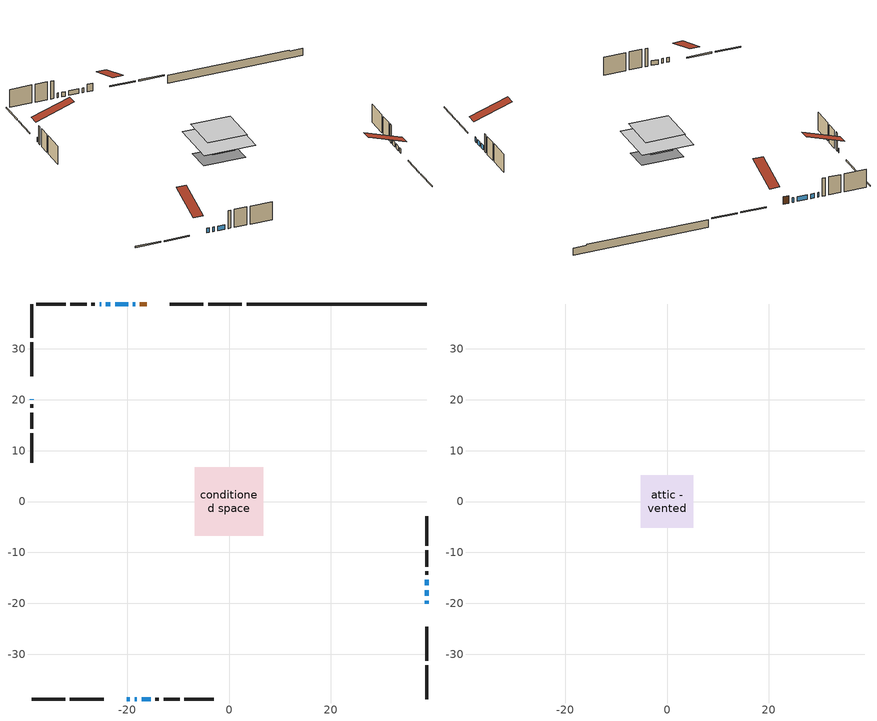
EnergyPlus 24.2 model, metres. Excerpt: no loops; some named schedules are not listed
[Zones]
conditioned space
 floor outside (Floor1 construction): -2.89,-2.89 -2.89,2.89 2.89,2.89 2.89,-2.89 z0.61
 floor adiabatic (AdiabaticFloorConstruction): -6.72,-6.72 -6.72,6.72 6.72,6.72 6.72,-6.72 z3.05
 floor foundation (Slab1 construction): -5.49,-3.35 -5.49,3.35 5.49,3.35 5.49,-3.35 z-1.52
 wall outside (RimJoist1 construction): 2.53,38.82 -4.1,38.82 / -38.82,-38.82 -32.19,-38.82 / -38.82,38.82 -38.82,32.19 / 38.82,-38.82 38.82,-32.19 z0.61:0.91
 wall outside (RimJoist2 construction): -5.03,38.82 -11.66,38.82 / -31.26,-38.82 -24.63,-38.82 / -38.82,31.26 -38.82,24.63 / 38.82,-31.26 38.82,-24.63 z0.61:0.91
 wall outside (AdiabaticWallConstruction 1): -16.17,38.82 -17.51,38.82 z0.61:2.64
 wall outside (AdiabaticWallConstruction): -20.12,-38.82 -19.48,-38.82 / -18.44,38.82 -18.91,38.82 / -18.55,-38.82 -18.12,-38.82 / 38.82,-20.12 38.82,-19.48 / -38.82,20.12 -38.82,20.03 / 38.82,-18.55 38.82,-17.41 / -19.84,38.82 -22.38,38.82 / -23.31,38.82 -24.19,38.82 / -17.2,-38.82 -15.4,-38.82 / 38.82,-16.48 38.82,-15.33 / -25.11,38.82 -25.45,38.82 z0.61:1.83
 wall outside (Wall1 construction): -26.37,38.82 -27.06,38.82 / -14.47,-38.82 -13.78,-38.82 / -38.82,19.1 -38.82,18.41 / 38.82,-14.41 38.82,-13.71 z0.61:5.49
 wall outside (Wall2 construction): -27.99,38.82 -31.16,38.82 / -12.85,-38.82 -9.69,-38.82 / -38.82,17.48 -38.82,14.32 / 38.82,-12.78 38.82,-9.62 z0.61:5.49
 wall outside (Wall3 construction): -32.09,38.82 -37.89,38.82 / -8.76,-38.82 -2.96,-38.82 / -38.82,13.39 -38.82,7.59 / 38.82,-8.69 38.82,-2.89 z0.61:5.49
 wall foundation (FoundationWall1 construction): 3.46,38.82,-1.52 3.46,38.82,0.61 35.28,38.82,0.61 35.28,38.82,0.36 38.82,38.82,0.36 38.82,38.82,-1.52
 window (WindowConstruction 8): -20.11,-38.82 -19.48,-38.82 z0.61:1.83
 window (WindowConstruction 6): -18.44,38.82 -18.91,38.82 z0.61:1.83
 window (WindowConstruction 7): -18.55,-38.82 -18.13,-38.82 z0.61:1.83
 window (WindowConstruction 9): 38.82,-20.11 38.82,-19.48 z0.61:1.83
 window (WindowConstruction 10): -38.82,20.11 -38.82,20.03 z0.61:1.83
 window (WindowConstruction): 38.82,-18.55 38.82,-17.41 z0.61:1.83
 window (WindowConstruction 1): -19.84,38.82 -22.38,38.82 z0.61:1.83
 window (WindowConstruction 2): -23.31,38.82 -24.18,38.82 z0.61:1.83
 window (WindowConstruction 3): -17.2,-38.82 -15.4,-38.82 z0.61:1.83
 window (WindowConstruction 4): 38.82,-16.48 38.82,-15.33 z0.61:1.83
 window (WindowConstruction 5): -25.11,38.82 -25.44,38.82 z0.61:1.83
 door (Door): -16.17,38.82 -17.51,38.82 z0.61:2.64
 ceiling adiabatic (AdiabaticFloorConstruction): 6.72,-6.72 6.72,6.72 -6.72,6.72 -6.72,-6.72 z3.05
attic - vented
 floor to conditioned space (Floor2 construction Reversed): -5.17,-5.17 -5.17,5.17 5.17,5.17 5.17,-5.17 z5.49
 roof outside (Roof1 construction): -15.24,38.82,5.49 -15.24,28.74,8.85 -12.59,28.74,8.85 -12.59,38.82,5.49; -21.04,-38.82,5.49 -21.04,-28.74,8.85 -23.7,-28.74,8.85 -23.7,-38.82,5.49; -38.82,21.04,5.49 -28.74,21.04,8.85 -28.74,23.7,8.85 -38.82,23.7,5.49; 38.82,-21.04,5.49 28.74,-21.04,8.85 28.74,-23.7,8.85 38.82,-23.7,5.49
[Building]
Building 1: Terrain=Suburbs
[Site:Location]
Toronto City Centre_ON: Latitude {deg}=43.63; Longitude {deg}=-79.39; Time Zone {hr}=-5; Elevation {m}=77; Keep Site Location Information=Yes
[Site:GroundTemperature:Shallow]
5.01852, 3.26908, 3.12898, 3.95918, 7.29196, 10.6092, 13.4851, 15.3069, 15.4617, 13.9799, 11.1774, 7.9619
[Site:WaterMainsTemperature]
Calculation Method=Schedule; Temperature Schedule=mains temperature schedule
[Material] Roughness=Rough; Thermal Absorptance=0.9
Name | Thickness {m} | Conductivity {W/m-K} | Density {kg/m3} | Specific Heat {J/kg-K} | Solar Absorptance | Visible Absorptance
asphalt or fiberglass shingles | 0.00635 | 0.162714 | 1121.4 | 1465.45 | 0.4 | 0.4
ceiling loosefill ins | 0.169333 | 0.0480833 | 16.02 | 1046.75 | 0.7 | 0.7
ceiling stud and cavity | 0.1397 | 0.166325 | 65.682 | 1177.47 | 0.7 | 0.7
concrete 4.0 in. | 0.1016 | 1.803125 | 2242.8 | 837.4 | 0.7 | 0.7
concrete 8.0 in. | 0.2032 | 1.803125 | 2242.8 | 837.4 | 0.7 | 0.7
door material | 0.04445 | 0.053851 | 512.64 | 1214.23 | 0.7 | 0.7
exterior vertical ins | 0.0457286 | 0.029427 | 32.04 | 1214.23 | 0.7 | 0.7
floor covering | 0.0127 | 0.0433444 | 54.468 | 1339.84 | 0.6 | 0.6
floor rigid ins; rim joist rigid ins | 0.051816 | 0.029427 | 32.04 | 1214.23 | 0.7 | 0.7
floor rigid ins 1; wall rigid ins | 0.512978 | 0.029427 | 32.04 | 1214.23 | 0.7 | 0.7
floor stud and cavity | 0.1397 | 0.35706 | 92.3553 | 1139.71 | 0.7 | 0.7
floor stud and cavity 1 | 0.1397 | 1.75129 | 37.0049 | 1207.88 | 0.7 | 0.7
furniture material conditioned space 1 | 0.1524 | 0.115458 | 640.8 | 1214.23 | 0.6 | 0.6
gypsum board | 0.0127 | 0.160291 | 801 | 837.4 | 0.6 | 0.6
gypsum board 1 | 0.0127 | 0.160291 | 801 | 837.4 | 0.7 | 0.7
osb sheathing 0.5 in. | 0.0127 | 0.115458 | 512.64 | 1214.23 | 0.7 | 0.7
osb sheathing 0.75 in. | 0.01905 | 0.115458 | 512.64 | 1214.23 | 0.7 | 0.7
osb sheathing 2.0 in. | 0.0508 | 0.115458 | 512.64 | 1214.23 | 0.7 | 0.7
rim joist stud and cavity | 0.0508 | 0.0451784 | 125.044 | 1163.47 | 0.6 | 0.6
rim joist stud and cavity 1 | 0.0508 | 0.0402607 | 125.044 | 1163.47 | 0.6 | 0.6
wall stud and cavity | 0.1397 | 0.0826441 | 139.0536 | 1170.24 | 0.7 | 0.7
wall stud and cavity 1 | 0.1397 | 0.0815399 | 139.0536 | 1170.24 | 0.7 | 0.7
wall stud and cavity 2 | 0.1397 | 0.080875 | 139.0536 | 1170.24 | 0.7 | 0.7
wall stud and cavity 3 | 0.0889 | 0.380278 | 52.3479 | 1209.89 | 0.7 | 0.7
wall stud and cavity 4 | 0.0889 | 0.391764 | 83.0341 | 1211.67 | 0.7 | 0.7
wood siding | 0.0254 | 0.102417 | 544.68 | 1172.36 | 0.4 | 0.4
wood siding 1; wood siding 2; wood siding 3 | 0.0254 | 0.102417 | 544.68 | 1172.36 | 0.7 | 0.7
[WindowMaterial:SimpleGlazingSystem]
Name | U-Factor {W/m2-K} | Solar Heat Gain Coefficient
WindowMaterial | 7.3797 | 0.71
WindowMaterial 1 | 6.84426 | 0.79
WindowMaterial 2 | 7.19346 | 0.74
WindowMaterial 3 | 6.88685 | 0.78
WindowMaterial 4 | 7.71583 | 0.66
WindowMaterial 5 | 7.49099 | 0.69
WindowMaterial 6 | 7.42342 | 0.71
WindowMaterial 7 | 6.72446 | 0.74
WindowMaterial 8 | 7.733436 | 0.66
WindowMaterial 9 | 9.09956 | 0.5
[Construction]
AdiabaticFloorConstruction: floor stud and cavity 1, floor rigid ins 1, osb sheathing 0.75 in., floor covering
AdiabaticWallConstruction: wood siding 2, wall rigid ins, wall stud and cavity 3, gypsum board
AdiabaticWallConstruction 1: wood siding 3, wall rigid ins, wall stud and cavity 3, gypsum board
Door: door material
Floor1 construction: floor stud and cavity, floor rigid ins, osb sheathing 0.75 in., floor covering
Floor2 construction Reversed: gypsum board, ceiling stud and cavity, ceiling loosefill ins
FoundationWall1 construction: concrete 8.0 in., gypsum board 1
furniture construction conditioned space 1: furniture material conditioned space 1
PartitionWallConstruction: gypsum board, wall stud and cavity 4, gypsum board
RimJoist1 construction: wood siding 1, osb sheathing 2.0 in., rim joist stud and cavity
RimJoist2 construction: wood siding 1, rim joist rigid ins, osb sheathing 2.0 in., rim joist stud and cavity 1
Roof1 construction: asphalt or fiberglass shingles
Slab1 construction: concrete 4.0 in.
Wall1 construction: wood siding, osb sheathing 0.5 in., wall stud and cavity, gypsum board
Wall2 construction: wood siding, osb sheathing 0.5 in., wall stud and cavity 1, gypsum board
Wall3 construction: wood siding, osb sheathing 0.5 in., wall stud and cavity 2, gypsum board
WindowConstruction; WindowConstruction 4: WindowMaterial
WindowConstruction 1: WindowMaterial 1
WindowConstruction 10: WindowMaterial 9
WindowConstruction 2: WindowMaterial 2
WindowConstruction 3: WindowMaterial 3
WindowConstruction 5: WindowMaterial 4
WindowConstruction 6: WindowMaterial 5
WindowConstruction 7: WindowMaterial 6
WindowConstruction 8: WindowMaterial 7
WindowConstruction 9: WindowMaterial 8
[Zone] Multiplier=1; Part of Total Floor Area=Yes
Name | Volume {m3}
attic - vented | 58.3507
conditioned space | 633.3
[Space]
Name | Zone | Volume {m3}
attic - vented 1 | attic - vented | 58.3507
conditioned space 1 | conditioned space | 633.3
[ZoneInfiltration:EffectiveLeakageArea]
infil attic - vented 1: Zone or Space=attic - vented 1; Schedule=Always On Discrete; Effective Air Leakage Area {cm2}=4506.11; Stack Coefficient=0.000233558; Wind Coefficient=1.03257e-05
[ZoneMixing]
whole house fan mix: Zone or Space=attic - vented; Schedule=Always On Continuous; Design Flow Rate Calculation Method=Flow/Zone; Design Flow Rate {m3/s}=0; Source Zone or Space=conditioned space
[SurfaceProperty:ExposedFoundationPerimeter]
Slab1: Exposed Perimeter Calculation Method=TotalExposedPerimeter; Total Exposed Perimeter {m}=35.358
[InternalMass] Zone or ZoneList=conditioned space; Space or SpaceList=conditioned space 1
Name | Construction | Surface Area {m2}
furniture mass conditioned space 1 | furniture construction conditioned space 1 | 115.052
partition wall mass | PartitionWallConstruction | 287.63
[Lights]
interior lighting: Zone or ZoneList or Space or SpaceList=conditioned space 1; Schedule=interior lighting schedule; Design Level Calculation Method=LightingLevel; Lighting Level {W}=343.2; Return Air Fraction=0; Fraction Radiant=0.6; Fraction Visible=0.2; Fraction Replaceable=1
[People]
occupants: Zone or ZoneList or Space or SpaceList=conditioned space 1; Number of People Schedule=occupants schedule; Number of People Calculation Method=People; Number of People=3; Fraction Radiant=0.314171; Sensible Heat Fraction=0.56303; Activity Level Schedule=occupants activity schedule; Carbon Dioxide Generation Rate {m3/s-W}=0; Enable ASHRAE 55 Comfort Warnings=No; Mean Radiant Temperature Calculation Type=EnclosureAveraged
[ElectricEquipment] Zone or ZoneList or Space or SpaceList=conditioned space 1; Design Level Calculation Method=EquipmentLevel
Name | Schedule | Design Level {W} | Fraction Latent | Fraction Radiant | Fraction Lost
clothes dryer | clothes dryer schedule | 140.772 | 0.015 | 0.081 | 0.85
clothes washer | clothes washer schedule | 32.1985 | 0.03 | 0.162 | 0.7
cooking range | cooking range schedule | 215.147 | 0.08 | 0.432 | 0.2
dishwasher | dishwasher schedule | 66.8632 | 0.3 | 0.18 | 0.4
fridge | fridge schedule | 72.9452 | 0 | 0.6 | 0
mech vent bath fan 0 | mech vent bath fan 0 schedule | 50.2 | 0 | 0 | 1
mech vent bath fan 1 | mech vent bath fan 1 schedule | 50.2 | 0 | 0 | 1
mech vent house fan | mech vent house fan schedule | 0 | 0 | 0 | 1
mech vent house fan cfis | mech vent house fan cfis schedule | 0 | 0 | 0 | 0
mech vent range fan 0 | mech vent range fan 0 schedule | 57 | 0 | 0 | 1
misc plug loads | misc plug loads schedule | 494.7 | 0.045 | 0.513 | 0.1
whole house fan | Always On Discrete | 0 | 0 | 0 | 1
[OtherEquipment] Zone or ZoneList or Space or SpaceList=conditioned space 1; Design Level Calculation Method=EquipmentLevel
Name | Fuel Type | Schedule | Design Level {W} | Fraction Latent | Fraction Radiant | Fraction Lost
clothes dryer 1 | Electricity | clothes dryer schedule | 0 | 0.015 | 0.081 | 0.85
cooking range 1 | Electricity | cooking range schedule | 0 | 0.08 | 0.432 | 0.2
general water use latent | None | general water use schedule | 62.594 | 1 | 0 | 0
general water use sensible | None | general water use schedule | -61.6891 | 0 | 0.6 | 0
mech vent house fan latent load | None | Always On Discrete | 0 | 1 | 0 | 0
mech vent house fan sensible load | None | Always On Discrete | 0 | 0 | 0 | 0
water heater energy adjustment1 | NaturalGas | Always On Discrete | 0.01 | 0 | 0 | 1
[ZoneInfiltration:DesignFlowRate] Zone or ZoneList or Space or SpaceList=conditioned space 1; Schedule=Always On Discrete; Design Flow Rate Calculation Method=Flow/Zone; Design Flow Rate {m3/s}=0
infil flow; natural vent flow; whole house fan flow
[AvailabilityManager:Scheduled]
central ac and furnace airloop Availability Manager: Schedule=Always On Discrete
[Foundation:Kiva]
Foundation Kiva 1: Initial Indoor Air Temperature {C}=18; Wall Height Above Grade {m}=0.609996; Wall Depth Below Slab {m}=0.2032; Custom Block Material Name 1=exterior vertical ins; Custom Block Depth 1 {m}=2.13; Custom Block X Position 1 {m}=0.2159; Custom Block Z Position 1 {m}=0
[Foundation:Kiva:Settings]
Soil Conductivity {W/m-K}=0.849921; Soil Density {kg/m3}=1842.3; Soil Specific Heat {J/kg-K}=418.7; Ground Solar Absorptivity=0.9; Ground Thermal Absorptivity=0.9; Ground Surface Roughness {m}=0.03; Far-Field Width {m}=40; Deep-Ground Boundary Condition=ZeroFlux; Deep-Ground Depth {m}=40; Minimum Cell Dimension {m}=0.2; Maximum Cell Growth Coefficient=3; Simulation Timestep=Timestep
[Exterior:Lights]
exterior lighting: Schedule=exterior lighting schedule; Design Level {W}=75.6
[EnergyManagementSystem:GlobalVariable]
central_ac_and_furnace_airloop_Fan_RTF
infil_program_Qfan
infil_program_Qinf
natural_vent_program_Qnv
natural_vent_program_Qwhf
[EnergyManagementSystem:Sensor]
Name | Output:Variable or Output:Meter Index Key | Output:Variable or Output:Meter
airflow_gain | infil flow | Infiltration Sensible Heat Gain Energy
airflow_gain_1 | natural vent flow | Infiltration Sensible Heat Gain Energy
airflow_gain_2 | whole house fan flow | Infiltration Sensible Heat Gain Energy
airflow_loss | infil flow | Infiltration Sensible Heat Loss Energy
airflow_loss_1 | natural vent flow | Infiltration Sensible Heat Loss Energy
airflow_loss_2 | whole house fan flow | Infiltration Sensible Heat Loss Energy
clg_load_cond |  | Cooling:EnergyTransfer:Zone:CONDITIONED SPACE
clg_sp_s; clg_sp_s_1 | cooling setpoint | Schedule Value
clothes_dryer_exhaust_0_sch_s | clothes dryer exhaust 0 schedule | Schedule Value
cool_season | cooling season schedule | Schedule Value
htg_load_cond |  | Heating:EnergyTransfer:Zone:CONDITIONED SPACE
htg_sp_s; htg_sp_s_1 | heating setpoint | Schedule Value
ig_ee_conv | clothes dryer | Electric Equipment Convective Heating Energy
ig_ee_conv_2 | cooking range | Electric Equipment Convective Heating Energy
ig_ee_conv_4 | fridge | Electric Equipment Convective Heating Energy
ig_ee_conv_5 | misc plug loads | Electric Equipment Convective Heating Energy
ig_ee_conv_6 | whole house fan | Electric Equipment Convective Heating Energy
ig_ee_rad | clothes dryer | Electric Equipment Radiant Heating Energy
ig_ee_rad_2 | cooking range | Electric Equipment Radiant Heating Energy
ig_ee_rad_4 | fridge | Electric Equipment Radiant Heating Energy
ig_ee_rad_5 | misc plug loads | Electric Equipment Radiant Heating Energy
ig_ee_rad_6 | whole house fan | Electric Equipment Radiant Heating Energy
ig_lgt_conv | interior lighting | Lights Convective Heating Energy
ig_lgt_rad | interior lighting | Lights Radiant Heating Energy
ig_lgt_vis | interior lighting | Lights Visible Radiation Heating Energy
ig_oe_conv | clothes dryer 1 | Other Equipment Convective Heating Energy
ig_oe_conv_1 | cooking range 1 | Other Equipment Convective Heating Energy
ig_oe_conv_2 | general water use latent | Other Equipment Convective Heating Energy
ig_oe_conv_3 | general water use sensible | Other Equipment Convective Heating Energy
ig_oe_conv_4 | water heater energy adjustment1 | Other Equipment Convective Heating Energy
ig_oe_rad | clothes dryer 1 | Other Equipment Radiant Heating Energy
ig_oe_rad_1 | cooking range 1 | Other Equipment Radiant Heating Energy
ig_oe_rad_2 | general water use latent | Other Equipment Radiant Heating Energy
ig_oe_rad_3 | general water use sensible | Other Equipment Radiant Heating Energy
ig_oe_rad_4 | water heater energy adjustment1 | Other Equipment Radiant Heating Energy
ig_ppl_conv | occupants | People Convective Heating Energy
ig_ppl_rad | occupants | People Radiant Heating Energy
im_conv | furniture mass conditioned space 1 | Surface Inside Face Convection Heat Gain Energy
im_conv_1 | partition wall mass | Surface Inside Face Convection Heat Gain Energy
im_ig | furniture mass conditioned space 1 | Surface Inside Face Internal Gains Radiation Heat Gain Energy
im_ig_1 | partition wall mass | Surface Inside Face Internal Gains Radiation Heat Gain Energy
im_lgt | furniture mass conditioned space 1 | Surface Inside Face Lights Radiation Heat Gain Energy
im_lgt_1 | partition wall mass | Surface Inside Face Lights Radiation Heat Gain Energy
im_sol | furniture mass conditioned space 1 | Surface Inside Face Solar Radiation Heat Gain Energy
im_sol_1 | partition wall mass | Surface Inside Face Solar Radiation Heat Gain Energy
im_surf | furniture mass conditioned space 1 | Surface Inside Face Net Surface Thermal Radiation Heat Gain Energy
im_surf_1 | partition wall mass | Surface Inside Face Net Surface Thermal Radiation Heat Gain Energy
mech_vent_bath_fan_0_sch_s | mech vent bath fan 0 schedule | Schedule Value
mech_vent_bath_fan_1_sch_s | mech vent bath fan 1 schedule | Schedule Value
mech_vent_range_fan_0_sch_s | mech vent range fan 0 schedule | Schedule Value
mv_conv | mech vent bath fan 0 | Electric Equipment Convective Heating Energy
mv_conv_1 | mech vent bath fan 1 | Electric Equipment Convective Heating Energy
mv_conv_2 | mech vent house fan | Electric Equipment Convective Heating Energy
mv_conv_3 | mech vent house fan cfis | Electric Equipment Convective Heating Energy
mv_conv_4 | mech vent range fan 0 | Electric Equipment Convective Heating Energy
mv_conv_5 | mech vent house fan latent load | Other Equipment Convective Heating Energy
mv_conv_6 | mech vent house fan sensible load | Other Equipment Convective Heating Energy
mv_rad | mech vent bath fan 0 | Electric Equipment Radiant Heating Energy
mv_rad_1 | mech vent bath fan 1 | Electric Equipment Radiant Heating Energy
mv_rad_2 | mech vent house fan | Electric Equipment Radiant Heating Energy
mv_rad_3 | mech vent house fan cfis | Electric Equipment Radiant Heating Energy
mv_rad_4 | mech vent range fan 0 | Electric Equipment Radiant Heating Energy
mv_rad_5 | mech vent house fan latent load | Other Equipment Radiant Heating Energy
mv_rad_6 | mech vent house fan sensible load | Other Equipment Radiant Heating Energy
natural_vent_s | natural vent schedule | Schedule Value
out_pb_s |  | Site Outdoor Air Barometric Pressure
out_wt_s |  | Site Outdoor Air Humidity Ratio
site_vw_s |  | Site Wind Speed
ss_back_out | Window1 | Surface Window Shortwave from Zone Back Out Window Heat Transfer Rate
ss_back_out_1 | Window10 | Surface Window Shortwave from Zone Back Out Window Heat Transfer Rate
ss_back_out_10 | Window9 | Surface Window Shortwave from Zone Back Out Window Heat Transfer Rate
ss_back_out_2 | Window11 | Surface Window Shortwave from Zone Back Out Window Heat Transfer Rate
ss_back_out_3 | Window12 | Surface Window Shortwave from Zone Back Out Window Heat Transfer Rate
ss_back_out_4 | Window14 | Surface Window Shortwave from Zone Back Out Window Heat Transfer Rate
ss_back_out_5 | Window2 | Surface Window Shortwave from Zone Back Out Window Heat Transfer Rate
ss_back_out_6 | Window4 | Surface Window Shortwave from Zone Back Out Window Heat Transfer Rate
ss_back_out_7 | Window5 | Surface Window Shortwave from Zone Back Out Window Heat Transfer Rate
ss_back_out_8 | Window6 | Surface Window Shortwave from Zone Back Out Window Heat Transfer Rate
ss_back_out_9 | Window7 | Surface Window Shortwave from Zone Back Out Window Heat Transfer Rate
ss_conv | Door1 | Surface Inside Face Convection Heat Gain Energy
ss_conv_1 | Window1 | Surface Inside Face Convection Heat Gain Energy
ss_conv_10 | Window7 | Surface Inside Face Convection Heat Gain Energy
ss_conv_11 | Window9 | Surface Inside Face Convection Heat Gain Energy
ss_conv_2 | Window10 | Surface Inside Face Convection Heat Gain Energy
ss_conv_3 | Window11 | Surface Inside Face Convection Heat Gain Energy
ss_conv_4 | Window12 | Surface Inside Face Convection Heat Gain Energy
ss_conv_5 | Window14 | Surface Inside Face Convection Heat Gain Energy
ss_conv_6 | Window2 | Surface Inside Face Convection Heat Gain Energy
ss_conv_7 | Window4 | Surface Inside Face Convection Heat Gain Energy
ss_conv_8 | Window5 | Surface Inside Face Convection Heat Gain Energy
ss_conv_9 | Window6 | Surface Inside Face Convection Heat Gain Energy
ss_ig | Door1 | Surface Inside Face Internal Gains Radiation Heat Gain Energy
ss_ig_1 | Window1 | Surface Inside Face Internal Gains Radiation Heat Gain Energy
ss_ig_10 | Window7 | Surface Inside Face Internal Gains Radiation Heat Gain Energy
ss_ig_11 | Window9 | Surface Inside Face Internal Gains Radiation Heat Gain Energy
ss_ig_2 | Window10 | Surface Inside Face Internal Gains Radiation Heat Gain Energy
ss_ig_3 | Window11 | Surface Inside Face Internal Gains Radiation Heat Gain Energy
ss_ig_4 | Window12 | Surface Inside Face Internal Gains Radiation Heat Gain Energy
ss_ig_5 | Window14 | Surface Inside Face Internal Gains Radiation Heat Gain Energy
ss_ig_6 | Window2 | Surface Inside Face Internal Gains Radiation Heat Gain Energy
ss_ig_7 | Window4 | Surface Inside Face Internal Gains Radiation Heat Gain Energy
ss_ig_8 | Window5 | Surface Inside Face Internal Gains Radiation Heat Gain Energy
ss_ig_9 | Window6 | Surface Inside Face Internal Gains Radiation Heat Gain Energy
ss_lgt | Door1 | Surface Inside Face Lights Radiation Heat Gain Energy
ss_sol | Door1 | Surface Inside Face Solar Radiation Heat Gain Energy
ss_surf | Door1 | Surface Inside Face Net Surface Thermal Radiation Heat Gain Energy
ss_surf_1 | Window1 | Surface Inside Face Net Surface Thermal Radiation Heat Gain Energy
ss_surf_10 | Window7 | Surface Inside Face Net Surface Thermal Radiation Heat Gain Energy
ss_surf_11 | Window9 | Surface Inside Face Net Surface Thermal Radiation Heat Gain Energy
ss_surf_2 | Window10 | Surface Inside Face Net Surface Thermal Radiation Heat Gain Energy
ss_surf_3 | Window11 | Surface Inside Face Net Surface Thermal Radiation Heat Gain Energy
ss_surf_4 | Window12 | Surface Inside Face Net Surface Thermal Radiation Heat Gain Energy
ss_surf_5 | Window14 | Surface Inside Face Net Surface Thermal Radiation Heat Gain Energy
ss_surf_6 | Window2 | Surface Inside Face Net Surface Thermal Radiation Heat Gain Energy
ss_surf_7 | Window4 | Surface Inside Face Net Surface Thermal Radiation Heat Gain Energy
ss_surf_8 | Window5 | Surface Inside Face Net Surface Thermal Radiation Heat Gain Energy
ss_surf_9 | Window6 | Surface Inside Face Net Surface Thermal Radiation Heat Gain Energy
ss_trans_in | Window1 | Surface Window Transmitted Solar Radiation Rate
ss_trans_in_1 | Window10 | Surface Window Transmitted Solar Radiation Rate
ss_trans_in_10 | Window9 | Surface Window Transmitted Solar Radiation Rate
ss_trans_in_2 | Window11 | Surface Window Transmitted Solar Radiation Rate
ss_trans_in_3 | Window12 | Surface Window Transmitted Solar Radiation Rate
ss_trans_in_4 | Window14 | Surface Window Transmitted Solar Radiation Rate
ss_trans_in_5 | Window2 | Surface Window Transmitted Solar Radiation Rate
ss_trans_in_6 | Window4 | Surface Window Transmitted Solar Radiation Rate
ss_trans_in_7 | Window5 | Surface Window Transmitted Solar Radiation Rate
ss_trans_in_8 | Window6 | Surface Window Transmitted Solar Radiation Rate
ss_trans_in_9 | Window7 | Surface Window Transmitted Solar Radiation Rate
ss_trans_out | Window1 | Surface Inside Face Initial Transmitted Diffuse Transmitted Out Window Solar Radiation Rate
ss_trans_out_1 | Window10 | Surface Inside Face Initial Transmitted Diffuse Transmitted Out Window Solar Radiation Rate
ss_trans_out_10 | Window9 | Surface Inside Face Initial Transmitted Diffuse Transmitted Out Window Solar Radiation Rate
ss_trans_out_2 | Window11 | Surface Inside Face Initial Transmitted Diffuse Transmitted Out Window Solar Radiation Rate
ss_trans_out_3 | Window12 | Surface Inside Face Initial Transmitted Diffuse Transmitted Out Window Solar Radiation Rate
ss_trans_out_4 | Window14 | Surface Inside Face Initial Transmitted Diffuse Transmitted Out Window Solar Radiation Rate
ss_trans_out_5 | Window2 | Surface Inside Face Initial Transmitted Diffuse Transmitted Out Window Solar Radiation Rate
ss_trans_out_6 | Window4 | Surface Inside Face Initial Transmitted Diffuse Transmitted Out Window Solar Radiation Rate
ss_trans_out_7 | Window5 | Surface Inside Face Initial Transmitted Diffuse Transmitted Out Window Solar Radiation Rate
ss_trans_out_8 | Window6 | Surface Inside Face Initial Transmitted Diffuse Transmitted Out Window Solar Radiation Rate
ss_trans_out_9 | Window7 | Surface Inside Face Initial Transmitted Diffuse Transmitted Out Window Solar Radiation Rate
s_conv | Floor1 | Surface Inside Face Convection Heat Gain Energy
s_conv_1 | Floor2 | Surface Inside Face Convection Heat Gain Energy
s_conv_10 | RimJoist2:180 | Surface Inside Face Convection Heat Gain Energy
s_conv_11 | RimJoist2:270 | Surface Inside Face Convection Heat Gain Energy
s_conv_12 | RimJoist2:90 | Surface Inside Face Convection Heat Gain Energy
s_conv_13 | Slab1 | Surface Inside Face Convection Heat Gain Energy
s_conv_14 | Wall1:0 | Surface Inside Face Convection Heat Gain Energy
s_conv_15 | Wall1:180 | Surface Inside Face Convection Heat Gain Energy
s_conv_16 | Wall1:270 | Surface Inside Face Convection Heat Gain Energy
s_conv_17 | Wall1:90 | Surface Inside Face Convection Heat Gain Energy
s_conv_18 | Wall2:0 | Surface Inside Face Convection Heat Gain Energy
